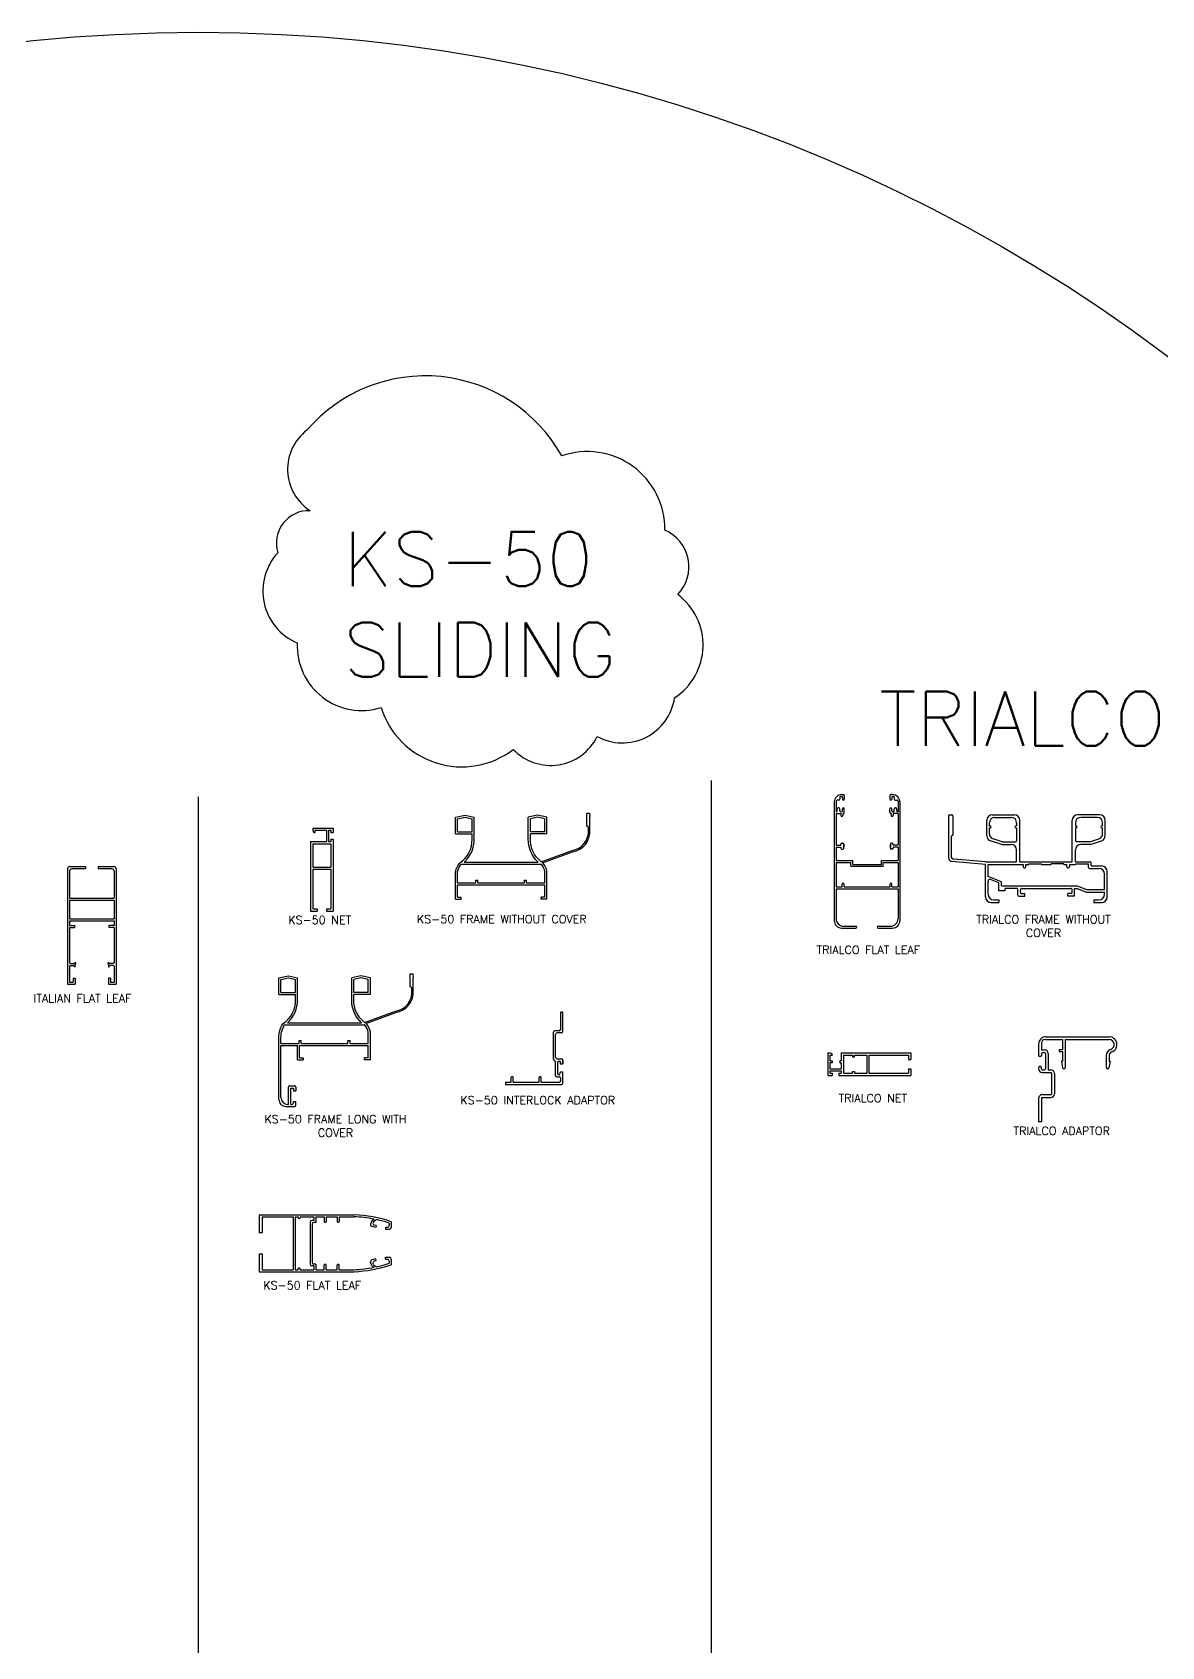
# Model space of a CAD drawing. Header units: millimetres. Extents: x -27371 to -844, y 11365 to 35579.
# Drawn here: x -2992 to -2387, y 14208 to 15073 of the extents above; entities that cross this region are included whole.
import ezdxf

# ---------------------------------------------------------------- set-up
doc = ezdxf.new("R2010")
doc.units = ezdxf.units.MM
doc.styles.add('Annotative', font='romans.shx')

msp = doc.modelspace()

# ---------------------------------------------------------------- linework, layer by layer
for p, q in [((-2628.39, 14671.96), (-2628.39, 13693.77)), ((-2903.31, 14663.16), (-2903.31, 13689.38)), ((-2559.47, 14662.95), (-2559.47, 14661.9)), ((-2558.97, 14663.45), (-2558.57, 14663.45)), ((-2558.47, 14664.45), (-2557.57, 14664.45)), ((-2558.07, 14662.95), (-2558.07, 14661.9)), ((-2557.07, 14663.95), (-2557.07, 14661.9)), ((-2532.67, 14663.95), (-2532.67, 14661.9)), ((-2531.27, 14664.45), (-2532.17, 14664.45)), ((-2531.67, 14662.95), (-2531.67, 14661.9)), ((-2530.77, 14663.45), (-2531.17, 14663.45)), ((-2530.27, 14662.95), (-2530.27, 14661.9)), ((-2765.38, 14652.27), (-2760.22, 14653.37)), ((-2760.22, 14653.37), (-2755.38, 14652.27)), ((-2721.54, 14653.37), (-2726.38, 14652.27)), ((-2716.38, 14652.27), (-2721.54, 14653.37)), ((-2562.47, 14660.45), (-2562.47, 14596.95)), ((-2561.47, 14660.9), (-2561.47, 14655.26)), ((-2561.47, 14654.25), (-2561.47, 14637.35)), ((-2561.47, 14654.25), (-2558.87, 14654.25)), ((-2559.97, 14661.4), (-2560.97, 14661.4)), ((-2560.87, 14655.75), (-2560.87, 14656.8)), ((-2559.97, 14657.3), (-2560.37, 14657.3)), ((-2559.47, 14655.75), (-2559.47, 14656.8)), ((-2558.97, 14655.25), (-2558.57, 14655.25)), ((-2558.87, 14654.25), (-2558.87, 14653.25)), ((-2558.07, 14655.75), (-2558.07, 14656.8)), ((-2557.87, 14654.25), (-2557.57, 14654.25)), ((-2557.87, 14654.25), (-2557.87, 14653.25)), ((-2557.57, 14661.4), (-2557.57, 14661.4)), ((-2557.57, 14657.3), (-2557.57, 14657.3)), ((-2557.07, 14654.75), (-2557.07, 14656.8)), ((-2532.67, 14654.75), (-2532.67, 14656.8)), ((-2532.17, 14661.4), (-2532.17, 14661.4)), ((-2532.17, 14657.3), (-2532.17, 14657.3)), ((-2531.87, 14654.25), (-2532.17, 14654.25)), ((-2531.87, 14654.25), (-2531.87, 14653.25)), ((-2531.67, 14655.75), (-2531.67, 14656.8)), ((-2530.77, 14655.25), (-2531.17, 14655.25)), ((-2528.27, 14654.25), (-2530.87, 14654.25)), ((-2530.87, 14654.25), (-2530.87, 14653.25)), ((-2530.27, 14655.75), (-2530.27, 14656.8)), ((-2529.77, 14661.4), (-2528.77, 14661.4)), ((-2529.77, 14657.3), (-2529.37, 14657.3)), ((-2528.87, 14655.75), (-2528.87, 14656.8)), ((-2528.27, 14660.9), (-2528.27, 14655.26)), ((-2528.27, 14654.25), (-2528.27, 14637.35)), ((-2527.27, 14660.45), (-2527.27, 14596.95)), ((-2501.22, 14653.11), (-2501.22, 14630.58)), ((-2500.72, 14653.61), (-2499.42, 14653.61)), ((-2498.92, 14653.11), (-2498.92, 14642.61)), ((-2477.82, 14653.61), (-2465.92, 14653.61)), ((-2420.12, 14653.61), (-2432.02, 14653.61)), ((-2841.9, 14646.52), (-2831, 14646.52)), ((-2841.9, 14646.52), (-2841.9, 14645.32)), ((-2841.9, 14645.32), (-2841.49, 14644.29)), ((-2840.7, 14645.32), (-2834.6, 14645.32)), ((-2840.7, 14645.32), (-2840.7, 14644.12)), ((-2834.6, 14645.32), (-2834.6, 14639.32)), ((-2833.4, 14645.32), (-2833.4, 14639.32)), ((-2833.4, 14645.32), (-2832.2, 14645.32)), ((-2832.2, 14645.32), (-2832.2, 14644.12)), ((-2831, 14646.52), (-2831, 14644.12)), ((-2765.38, 14643.37), (-2765.38, 14652.27)), ((-2764.28, 14651.38), (-2760.22, 14652.25)), ((-2764.28, 14644.47), (-2764.28, 14651.38)), ((-2764.28, 14644.47), (-2756.48, 14644.47)), ((-2760.22, 14652.25), (-2756.48, 14651.4)), ((-2756.48, 14644.47), (-2756.48, 14651.4)), ((-2755.38, 14640.53), (-2755.38, 14652.27)), ((-2726.38, 14640.53), (-2726.38, 14652.27)), ((-2721.54, 14652.25), (-2725.28, 14651.4)), ((-2725.28, 14644.47), (-2725.28, 14651.4)), ((-2717.48, 14644.47), (-2725.28, 14644.47)), ((-2717.48, 14651.38), (-2721.54, 14652.25)), ((-2717.48, 14644.47), (-2717.48, 14651.38)), ((-2716.38, 14643.37), (-2716.38, 14652.27)), ((-2558.37, 14652.75), (-2558.37, 14652.75)), ((-2531.37, 14652.75), (-2531.37, 14652.75)), ((-2480.72, 14642.42), (-2480.72, 14650.71)), ((-2479.32, 14647.61), (-2479.32, 14649.31)), ((-2479.32, 14647.61), (-2478.82, 14647.61)), ((-2479.32, 14643.44), (-2479.32, 14646.61)), ((-2478.82, 14646.61), (-2479.32, 14646.61)), ((-2478.32, 14647.11), (-2478.32, 14647.11)), ((-2476.42, 14652.21), (-2467.62, 14652.21)), ((-2465.72, 14647.11), (-2465.72, 14647.11)), ((-2464.72, 14647.61), (-2465.22, 14647.61)), ((-2465.22, 14646.61), (-2464.72, 14646.61)), ((-2464.72, 14649.31), (-2464.72, 14647.61)), ((-2464.72, 14646.61), (-2464.72, 14639.61)), ((-2463.02, 14628.41), (-2463.02, 14650.71)), ((-2434.92, 14628.41), (-2434.92, 14650.71)), ((-2433.22, 14649.31), (-2433.22, 14647.61)), ((-2433.22, 14647.61), (-2432.72, 14647.61)), ((-2432.72, 14646.61), (-2433.22, 14646.61)), ((-2433.22, 14646.61), (-2433.22, 14639.61)), ((-2432.22, 14647.11), (-2432.22, 14647.11)), ((-2421.52, 14652.21), (-2430.32, 14652.21)), ((-2419.62, 14647.11), (-2419.62, 14647.11)), ((-2418.62, 14647.61), (-2419.12, 14647.61)), ((-2419.12, 14646.61), (-2418.62, 14646.61)), ((-2418.62, 14647.61), (-2418.62, 14649.31)), ((-2418.62, 14643.44), (-2418.62, 14646.61)), ((-2417.22, 14642.42), (-2417.22, 14650.71)), ((-2843.1, 14639.32), (-2843.1, 14602.02)), ((-2843.1, 14639.32), (-2834.6, 14639.32)), ((-2841.9, 14638.12), (-2832.2, 14638.12)), ((-2841.9, 14638.12), (-2841.9, 14625.62)), ((-2840.88, 14644.12), (-2840.7, 14644.12)), ((-2833.4, 14639.32), (-2832.2, 14639.32)), ((-2832.2, 14644.12), (-2831, 14644.12)), ((-2832.2, 14640.52), (-2831, 14640.52)), ((-2832.2, 14640.52), (-2832.2, 14639.32)), ((-2832.2, 14638.12), (-2832.2, 14625.62)), ((-2831, 14640.52), (-2831, 14602.02)), ((-2765.38, 14643.37), (-2756.48, 14643.37)), ((-2756.48, 14640.52), (-2756.48, 14643.37)), ((-2716.38, 14643.37), (-2725.28, 14643.37)), ((-2725.28, 14640.52), (-2725.28, 14643.37)), ((-2561.47, 14637.35), (-2558.87, 14637.35)), ((-2561.47, 14636.35), (-2561.47, 14629.05)), ((-2561.47, 14636.35), (-2558.87, 14636.35)), ((-2558.87, 14637.35), (-2558.87, 14637.95)), ((-2558.87, 14636.35), (-2558.87, 14635.75)), ((-2558.37, 14638.45), (-2557.87, 14638.45)), ((-2557.37, 14637.95), (-2557.37, 14636.35)), ((-2557.37, 14635.75), (-2557.37, 14637.95)), ((-2532.37, 14637.95), (-2532.37, 14636.35)), ((-2532.37, 14635.75), (-2532.37, 14637.95)), ((-2531.37, 14638.45), (-2531.87, 14638.45)), ((-2530.87, 14637.35), (-2530.87, 14637.95)), ((-2528.27, 14637.35), (-2530.87, 14637.35)), ((-2528.27, 14636.35), (-2530.87, 14636.35)), ((-2530.87, 14636.35), (-2530.87, 14635.75)), ((-2528.27, 14636.35), (-2528.27, 14629.05)), ((-2498.92, 14642.61), (-2499.82, 14641.92)), ((-2499.82, 14641.92), (-2499.82, 14631.4)), ((-2472.72, 14637.71), (-2478.72, 14639.66)), ((-2472.5, 14639.11), (-2477.32, 14640.68)), ((-2472.72, 14637.71), (-2467.62, 14637.71)), ((-2472.5, 14639.11), (-2465.22, 14639.11)), ((-2425.45, 14639.11), (-2432.72, 14639.11)), ((-2425.22, 14637.71), (-2430.32, 14637.71)), ((-2425.45, 14639.11), (-2420.63, 14640.68)), ((-2425.22, 14637.71), (-2419.23, 14639.66)), ((-2762.1, 14627.17), (-2719.66, 14627.17)), ((-2760.72, 14628.27), (-2721.04, 14628.27)), ((-2561.47, 14629.05), (-2552.57, 14629.05)), ((-2561.47, 14628.05), (-2561.47, 14614.95)), ((-2561.47, 14628.05), (-2553.57, 14628.05)), ((-2558.37, 14635.25), (-2557.87, 14635.25)), ((-2553.57, 14626.05), (-2553.57, 14628.05)), ((-2552.57, 14627.05), (-2552.57, 14629.05)), ((-2552.57, 14627.05), (-2537.17, 14627.05)), ((-2537.17, 14629.05), (-2528.27, 14629.05)), ((-2537.17, 14627.05), (-2537.17, 14629.05)), ((-2536.17, 14628.05), (-2528.27, 14628.05)), ((-2536.17, 14626.05), (-2536.17, 14628.05)), ((-2531.37, 14635.25), (-2531.87, 14635.25)), ((-2528.27, 14628.05), (-2528.27, 14614.95)), ((-2481.42, 14627.01), (-2499.4, 14628.59)), ((-2481.36, 14628.41), (-2498.45, 14629.91)), ((-2481.42, 14609.61), (-2481.42, 14627.01)), ((-2481.36, 14628.41), (-2480.02, 14628.41)), ((-2481.36, 14628.41), (-2480.72, 14628.41)), ((-2480.02, 14628.41), (-2464.72, 14628.41)), ((-2480.02, 14627.01), (-2461.22, 14627.01)), ((-2480.02, 14620.61), (-2480.02, 14627.01)), ((-2464.72, 14628.41), (-2464.72, 14634.81)), ((-2463.02, 14628.41), (-2434.92, 14628.41)), ((-2461.22, 14627.01), (-2461.22, 14625.71)), ((-2459.82, 14627.01), (-2458.22, 14627.01)), ((-2459.82, 14625.71), (-2459.82, 14627.01)), ((-2458.22, 14627.31), (-2451.42, 14627.31)), ((-2458.22, 14627.01), (-2458.22, 14627.31)), ((-2451.42, 14627.01), (-2451.42, 14627.31)), ((-2451.42, 14627.01), (-2446.22, 14627.01)), ((-2439.42, 14627.31), (-2446.22, 14627.31)), ((-2446.22, 14627.01), (-2446.22, 14627.31)), ((-2439.42, 14627.01), (-2439.42, 14627.31)), ((-2439.42, 14627.01), (-2437.82, 14627.01)), ((-2437.82, 14625.71), (-2437.82, 14627.01)), ((-2436.42, 14627.01), (-2433.22, 14627.01)), ((-2436.42, 14627.01), (-2436.42, 14625.71)), ((-2433.22, 14628.41), (-2433.22, 14634.81)), ((-2433.22, 14628.41), (-2425.32, 14628.41)), ((-2433.22, 14627.31), (-2426.22, 14627.31)), ((-2433.22, 14627.31), (-2433.22, 14627.01)), ((-2426.22, 14625.31), (-2426.22, 14627.31)), ((-2424.82, 14626.21), (-2424.82, 14627.91)), ((-2973.27, 14624.74), (-2973.27, 14562.92)), ((-2972.22, 14623.43), (-2972.22, 14608.92)), ((-2972.1, 14625.92), (-2963.67, 14625.92)), ((-2963.67, 14624.61), (-2971.05, 14624.61)), ((-2963.67, 14625.92), (-2963.67, 14624.61)), ((-2956.87, 14625.92), (-2956.87, 14624.61)), ((-2956.87, 14625.92), (-2948.44, 14625.92)), ((-2949.49, 14624.61), (-2956.87, 14624.61)), ((-2948.32, 14623.43), (-2948.32, 14608.92)), ((-2947.27, 14624.74), (-2947.27, 14562.92)), ((-2841.9, 14625.62), (-2832.2, 14625.62)), ((-2841.9, 14624.42), (-2832.2, 14624.42)), ((-2841.9, 14624.42), (-2841.9, 14603.22)), ((-2832.2, 14624.42), (-2832.2, 14603.22)), ((-2765.38, 14608.37), (-2765.38, 14623.27)), ((-2764.28, 14617.17), (-2764.28, 14623.15)), ((-2754.48, 14617.17), (-2754.48, 14618.67)), ((-2754.48, 14618.67), (-2753.38, 14618.67)), ((-2753.38, 14617.17), (-2753.38, 14618.67)), ((-2728.38, 14617.17), (-2728.38, 14618.67)), ((-2728.38, 14618.67), (-2727.28, 14618.67)), ((-2727.28, 14617.17), (-2727.28, 14618.67)), ((-2717.48, 14617.17), (-2717.48, 14623.15)), ((-2716.38, 14608.37), (-2716.38, 14623.27)), ((-2553.57, 14626.05), (-2536.17, 14626.05)), ((-2472.82, 14617.69), (-2480.02, 14620.61)), ((-2474.22, 14617.11), (-2478.63, 14619.01)), ((-2460.72, 14625.21), (-2460.32, 14625.21)), ((-2436.92, 14625.21), (-2437.32, 14625.21)), ((-2425.72, 14624.81), (-2420.62, 14624.81)), ((-2424.82, 14626.21), (-2419.22, 14626.21)), ((-2417.62, 14613.61), (-2417.62, 14621.81)), ((-2416.22, 14609.61), (-2416.22, 14623.21)), ((-2764.28, 14617.17), (-2754.48, 14617.17)), ((-2764.28, 14616.07), (-2717.48, 14616.07)), ((-2764.28, 14609.47), (-2764.28, 14616.07)), ((-2753.38, 14617.17), (-2728.38, 14617.17)), ((-2727.28, 14617.17), (-2717.48, 14617.17)), ((-2717.48, 14609.47), (-2717.48, 14616.07)), ((-2561.47, 14614.95), (-2558.17, 14614.95)), ((-2561.47, 14613.95), (-2561.47, 14597.95)), ((-2561.47, 14613.95), (-2528.27, 14613.95)), ((-2558.17, 14614.95), (-2558.17, 14616.45)), ((-2557.67, 14616.95), (-2557.67, 14616.95)), ((-2557.17, 14614.95), (-2557.17, 14616.45)), ((-2557.17, 14614.95), (-2532.57, 14614.95)), ((-2532.57, 14614.95), (-2532.57, 14616.45)), ((-2532.07, 14616.95), (-2532.07, 14616.95)), ((-2531.57, 14614.95), (-2531.57, 14616.45)), ((-2531.57, 14614.95), (-2528.27, 14614.95)), ((-2528.27, 14613.95), (-2528.27, 14597.95)), ((-2480.02, 14611.01), (-2480.02, 14618.09)), ((-2474.22, 14615.61), (-2474.22, 14617.11)), ((-2474.22, 14612.81), (-2474.22, 14615.61)), ((-2471.02, 14612.81), (-2474.22, 14612.81)), ((-2472.82, 14615.61), (-2472.82, 14617.69)), ((-2472.82, 14615.61), (-2432.22, 14615.61)), ((-2464.02, 14614.21), (-2471.02, 14614.21)), ((-2471.02, 14614.21), (-2471.02, 14612.81)), ((-2464.02, 14610.51), (-2464.02, 14614.21)), ((-2463.52, 14610.01), (-2460.32, 14610.01)), ((-2462.72, 14611.91), (-2462.72, 14613.21)), ((-2462.22, 14611.41), (-2460.32, 14611.41)), ((-2461.72, 14614.21), (-2435.92, 14614.21)), ((-2460.32, 14610.01), (-2460.32, 14611.41)), ((-2437.32, 14610.01), (-2437.32, 14611.41)), ((-2435.42, 14611.41), (-2437.32, 14611.41)), ((-2434.12, 14610.01), (-2437.32, 14610.01)), ((-2434.92, 14611.91), (-2434.92, 14613.21)), ((-2433.62, 14610.51), (-2433.62, 14614.21)), ((-2433.62, 14614.21), (-2432.22, 14614.21)), ((-2432.22, 14615.61), (-2427.22, 14613.61)), ((-2432.22, 14614.21), (-2427.22, 14612.21)), ((-2427.22, 14613.61), (-2417.62, 14613.61)), ((-2427.22, 14612.21), (-2417.62, 14612.21)), ((-2417.62, 14611.01), (-2417.62, 14612.21)), ((-2972.22, 14608.92), (-2948.32, 14608.92)), ((-2972.22, 14607.87), (-2972.22, 14597.87)), ((-2972.22, 14607.87), (-2948.32, 14607.87)), ((-2948.32, 14607.87), (-2948.32, 14597.87)), ((-2843.1, 14602.02), (-2839.5, 14602.02)), ((-2841.9, 14603.22), (-2839.5, 14603.22)), ((-2839.5, 14603.22), (-2839.5, 14602.02)), ((-2834.6, 14603.22), (-2834.6, 14602.02)), ((-2834.6, 14603.22), (-2832.2, 14603.22)), ((-2834.6, 14602.02), (-2831, 14602.02)), ((-2765.38, 14608.37), (-2762.28, 14608.37)), ((-2764.28, 14609.47), (-2762.28, 14609.47)), ((-2762.28, 14608.37), (-2762.28, 14609.47)), ((-2717.48, 14609.47), (-2719.48, 14609.47)), ((-2719.48, 14608.37), (-2719.48, 14609.47)), ((-2716.38, 14608.37), (-2719.48, 14608.37)), ((-2478.42, 14606.61), (-2474.22, 14606.61)), ((-2477.02, 14608.01), (-2474.22, 14608.01)), ((-2474.22, 14608.01), (-2474.22, 14606.61)), ((-2423.42, 14608.01), (-2420.62, 14608.01)), ((-2423.42, 14608.01), (-2423.42, 14606.61)), ((-2423.42, 14606.61), (-2419.22, 14606.61)), ((-2972.22, 14597.87), (-2948.32, 14597.87)), ((-2972.22, 14596.82), (-2972.22, 14594.37)), ((-2972.22, 14596.82), (-2948.32, 14596.82)), ((-2972.22, 14594.37), (-2969.57, 14594.37)), ((-2972.22, 14593.32), (-2969.56, 14593.32)), ((-2972.22, 14593.32), (-2972.22, 14574.34)), ((-2948.32, 14593.32), (-2950.98, 14593.32)), ((-2948.32, 14594.37), (-2950.97, 14594.37)), ((-2948.32, 14596.82), (-2948.32, 14594.37)), ((-2948.32, 14593.32), (-2948.32, 14574.34)), ((-2558.47, 14592.95), (-2550.87, 14592.95)), ((-2557.47, 14593.95), (-2550.87, 14593.95)), ((-2550.37, 14593.45), (-2550.37, 14593.45)), ((-2539.37, 14593.45), (-2539.37, 14593.45)), ((-2538.87, 14593.95), (-2532.27, 14593.95)), ((-2538.87, 14592.95), (-2531.27, 14592.95)), ((-2972.22, 14572.54), (-2972.22, 14563.97)), ((-2971.84, 14573.97), (-2969.87, 14573.97)), ((-2971.84, 14572.92), (-2970.04, 14572.92)), ((-2969.4, 14571.95), (-2969.69, 14572.68)), ((-2968.98, 14574.74), (-2969.59, 14574.09)), ((-2951.57, 14574.74), (-2950.96, 14574.09)), ((-2951.15, 14571.95), (-2950.85, 14572.68)), ((-2948.7, 14573.97), (-2950.68, 14573.97)), ((-2948.7, 14572.92), (-2950.5, 14572.92)), ((-2948.32, 14572.54), (-2948.32, 14563.97)), ((-2860.03, 14566.28), (-2854.87, 14567.38)), ((-2854.87, 14567.38), (-2850.03, 14566.28)), ((-2816.2, 14567.38), (-2821.03, 14566.28)), ((-2811.03, 14566.28), (-2816.2, 14567.38)), ((-2973.27, 14562.92), (-2969.27, 14562.92)), ((-2972.22, 14563.97), (-2970.32, 14563.97)), ((-2970.32, 14566.07), (-2970.32, 14563.97)), ((-2970.32, 14566.07), (-2969.27, 14566.07)), ((-2969.27, 14566.07), (-2969.27, 14562.92)), ((-2951.27, 14566.07), (-2951.27, 14562.92)), ((-2950.22, 14566.07), (-2951.27, 14566.07)), ((-2951.27, 14562.92), (-2947.27, 14562.92)), ((-2950.22, 14566.07), (-2950.22, 14563.97)), ((-2950.22, 14563.97), (-2948.32, 14563.97)), ((-2860.03, 14557.38), (-2860.03, 14566.28)), ((-2858.93, 14565.39), (-2854.88, 14566.25)), ((-2858.93, 14558.48), (-2858.93, 14565.39)), ((-2858.93, 14558.48), (-2851.13, 14558.48)), ((-2854.88, 14566.25), (-2851.13, 14565.4)), ((-2851.13, 14558.48), (-2851.13, 14565.4)), ((-2850.03, 14554.53), (-2850.03, 14566.28)), ((-2821.03, 14554.53), (-2821.03, 14566.28)), ((-2816.19, 14566.25), (-2819.93, 14565.4)), ((-2819.93, 14558.48), (-2819.93, 14565.4)), ((-2812.13, 14558.48), (-2819.93, 14558.48)), ((-2812.13, 14565.39), (-2816.19, 14566.25)), ((-2812.13, 14558.48), (-2812.13, 14565.39)), ((-2811.03, 14557.38), (-2811.03, 14566.28)), ((-2860.03, 14557.38), (-2851.13, 14557.38)), ((-2851.13, 14554.52), (-2851.13, 14557.38)), ((-2811.03, 14557.38), (-2819.93, 14557.38)), ((-2819.93, 14554.52), (-2819.93, 14557.38)), ((-2856.75, 14541.18), (-2814.31, 14541.18)), ((-2855.38, 14542.28), (-2815.69, 14542.28)), ((-2707.89, 14547.98), (-2709.04, 14547.98)), ((-2709.04, 14538.82), (-2709.04, 14547.98)), ((-2707.89, 14537.67), (-2707.89, 14547.98)), ((-2860.03, 14501.15), (-2860.03, 14532.86)), ((-2858.93, 14531.18), (-2858.93, 14533.24)), ((-2849.13, 14532.68), (-2848.03, 14532.68)), ((-2849.13, 14531.18), (-2849.13, 14532.68)), ((-2848.03, 14531.18), (-2848.03, 14532.68)), ((-2823.03, 14532.68), (-2821.93, 14532.68)), ((-2823.03, 14531.18), (-2823.03, 14532.68)), ((-2821.93, 14531.18), (-2821.93, 14532.68)), ((-2812.13, 14531.18), (-2812.13, 14537.15)), ((-2811.03, 14522.38), (-2811.03, 14537.27)), ((-2712.89, 14523.15), (-2712.89, 14537.15)), ((-2709.87, 14537.98), (-2712.05, 14537.98)), ((-2711.74, 14523.75), (-2711.74, 14536)), ((-2708.72, 14536.83), (-2710.9, 14536.83)), ((-2449.45, 14533.26), (-2440.15, 14533.26)), ((-2448.95, 14534.76), (-2415.15, 14534.76)), ((-2440.15, 14533.26), (-2440.15, 14527.76)), ((-2438.65, 14533.26), (-2438.65, 14518.26)), ((-2438.65, 14533.26), (-2415.15, 14533.26)), ((-2858.93, 14531.18), (-2849.13, 14531.18)), ((-2858.93, 14530.08), (-2850.15, 14530.08)), ((-2858.93, 14502.25), (-2858.93, 14530.08)), ((-2850.15, 14522.38), (-2850.15, 14530.08)), ((-2849.05, 14523.48), (-2849.05, 14530.08)), ((-2849.05, 14530.08), (-2812.13, 14530.08)), ((-2849.05, 14523.48), (-2847.05, 14523.48)), ((-2848.03, 14531.18), (-2823.03, 14531.18)), ((-2847.05, 14523.48), (-2847.05, 14522.38)), ((-2821.93, 14531.18), (-2812.13, 14531.18)), ((-2812.13, 14523.48), (-2814.13, 14523.48)), ((-2814.13, 14522.38), (-2814.13, 14523.48)), ((-2812.13, 14523.48), (-2812.13, 14530.08)), ((-2565.96, 14526.12), (-2565.96, 14514.02)), ((-2565.96, 14526.12), (-2564.76, 14526.12)), ((-2564.76, 14526.12), (-2563.74, 14525.71)), ((-2564.76, 14524.92), (-2564.76, 14521.92)), ((-2564.76, 14524.92), (-2563.56, 14524.92)), ((-2563.56, 14525.11), (-2563.56, 14524.92)), ((-2558.76, 14526.12), (-2521.46, 14526.12)), ((-2558.76, 14526.12), (-2558.76, 14521.92)), ((-2557.56, 14524.92), (-2552.75, 14524.92)), ((-2557.56, 14524.92), (-2557.56, 14515.22)), ((-2551.6, 14524.92), (-2545.06, 14524.92)), ((-2545.06, 14524.92), (-2545.06, 14515.22)), ((-2543.86, 14524.92), (-2543.86, 14515.22)), ((-2543.86, 14524.92), (-2522.66, 14524.92)), ((-2522.66, 14524.92), (-2522.66, 14522.52)), ((-2521.46, 14526.12), (-2521.46, 14522.52)), ((-2452.95, 14530.76), (-2452.95, 14524.76)), ((-2452.45, 14524.26), (-2451.95, 14524.26)), ((-2451.45, 14531.26), (-2451.45, 14527.76)), ((-2451.45, 14527.76), (-2449.75, 14527.76)), ((-2451.45, 14524.76), (-2451.45, 14524.76)), ((-2450.95, 14526.26), (-2449.75, 14526.26)), ((-2449.25, 14525.76), (-2449.25, 14517.56)), ((-2447.75, 14525.76), (-2447.75, 14517.06)), ((-2440.15, 14527.76), (-2441.95, 14527.76)), ((-2441.95, 14527.76), (-2441.95, 14526.76)), ((-2441.95, 14526.76), (-2440.15, 14526.76)), ((-2440.15, 14526.76), (-2440.15, 14521.76)), ((-2416.65, 14524.69), (-2416.65, 14518.26)), ((-2415.15, 14524.69), (-2415.15, 14521.76)), ((-2850.15, 14522.38), (-2847.05, 14522.38)), ((-2811.03, 14522.38), (-2814.13, 14522.38)), ((-2712.89, 14522.56), (-2712.89, 14522.78)), ((-2711.88, 14514.06), (-2711.88, 14521.72)), ((-2710.93, 14522.94), (-2708.69, 14522.94)), ((-2710.53, 14514.68), (-2710.53, 14521.27)), ((-2710.21, 14521.59), (-2709.56, 14521.59)), ((-2709.24, 14521.27), (-2709.24, 14520.24)), ((-2709.24, 14520.24), (-2707.89, 14520.24)), ((-2709.24, 14515.16), (-2709.24, 14515.63)), ((-2708.92, 14515.95), (-2708.21, 14515.95)), ((-2707.89, 14522.13), (-2707.89, 14520.24)), ((-2707.89, 14520.24), (-2707.89, 14522.13)), ((-2707.89, 14510.06), (-2707.89, 14515.95)), ((-2707.89, 14514.06), (-2707.89, 14515.63)), ((-2564.76, 14520.77), (-2564.76, 14517.62)), ((-2564.76, 14517.62), (-2558.76, 14517.62)), ((-2564.76, 14516.42), (-2564.76, 14515.22)), ((-2564.76, 14516.42), (-2558.76, 14516.42)), ((-2564.76, 14515.22), (-2563.56, 14515.22)), ((-2563.56, 14515.22), (-2563.56, 14514.02)), ((-2559.96, 14515.22), (-2558.76, 14515.22)), ((-2559.96, 14515.22), (-2559.96, 14514.02)), ((-2558.76, 14520.77), (-2558.76, 14517.62)), ((-2558.76, 14516.42), (-2558.76, 14515.22)), ((-2557.56, 14515.22), (-2552.75, 14515.22)), ((-2551.6, 14515.22), (-2545.06, 14515.22)), ((-2543.86, 14515.22), (-2522.66, 14515.22)), ((-2522.66, 14522.52), (-2521.46, 14522.52)), ((-2522.66, 14517.62), (-2522.66, 14515.22)), ((-2522.66, 14517.62), (-2521.46, 14517.62)), ((-2521.46, 14517.62), (-2521.46, 14514.02)), ((-2452.95, 14517.56), (-2452.95, 14517.56)), ((-2452.45, 14519.06), (-2451.95, 14519.06)), ((-2451.45, 14517.56), (-2451.45, 14517.56)), ((-2450.95, 14517.06), (-2449.75, 14517.06)), ((-2450.95, 14515.56), (-2446.45, 14515.56)), ((-2447.75, 14517.06), (-2446.45, 14517.06)), ((-2445.95, 14515.06), (-2445.95, 14504.26)), ((-2444.45, 14515.06), (-2444.45, 14504.26)), ((-2440.15, 14521.76), (-2440.65, 14521.76)), ((-2440.65, 14521.76), (-2440.07, 14518.1)), ((-2439.39, 14517.56), (-2439.35, 14517.56)), ((-2415.95, 14517.56), (-2415.9, 14517.56)), ((-2415.9, 14517.56), (-2415.95, 14517.56)), ((-2414.65, 14521.76), (-2415.22, 14518.1)), ((-2415.15, 14521.76), (-2414.65, 14521.76)), ((-2854.93, 14498.48), (-2854.93, 14507.67)), ((-2854.13, 14508.48), (-2851.74, 14508.48)), ((-2853.58, 14507.13), (-2852.29, 14507.13)), ((-2853.58, 14498.48), (-2853.58, 14507.13)), ((-2853.58, 14507.13), (-2852.29, 14507.13)), ((-2852.29, 14507.13), (-2852.29, 14505.78)), ((-2850.94, 14507.67), (-2850.94, 14505.78)), ((-2738.54, 14510.4), (-2735.54, 14510.4)), ((-2738.54, 14510.4), (-2738.54, 14509.25)), ((-2738.54, 14509.25), (-2708.69, 14509.25)), ((-2735.54, 14510.4), (-2735.54, 14513.06)), ((-2734.49, 14510.4), (-2734.49, 14513.06)), ((-2734.49, 14510.4), (-2720.54, 14510.4)), ((-2720.54, 14510.4), (-2720.54, 14513.06)), ((-2719.49, 14510.4), (-2719.49, 14513.06)), ((-2719.49, 14510.4), (-2709.84, 14510.4)), ((-2711.08, 14513.25), (-2709.84, 14513.25)), ((-2710.21, 14514.35), (-2710.04, 14514.35)), ((-2709.04, 14511.21), (-2709.04, 14512.45)), ((-2565.96, 14514.02), (-2563.56, 14514.02)), ((-2559.96, 14514.02), (-2521.46, 14514.02)), ((-2856.26, 14497.38), (-2851.74, 14497.38)), ((-2855.16, 14498.48), (-2854.93, 14498.48)), ((-2853.58, 14498.48), (-2853.09, 14498.48)), ((-2852.29, 14505.78), (-2850.94, 14505.78)), ((-2852.29, 14499.28), (-2852.29, 14500.08)), ((-2852.29, 14500.08), (-2850.94, 14500.08)), ((-2850.94, 14498.18), (-2850.94, 14500.08)), ((-2452.95, 14501.76), (-2452.95, 14489.26)), ((-2451.45, 14501.76), (-2451.45, 14489.26)), ((-2450.95, 14503.76), (-2446.45, 14503.76)), ((-2450.95, 14502.26), (-2446.45, 14502.26)), ((-2451.45, 14489.26), (-2452.95, 14489.26)), ((-2870.61, 14439.44), (-2819.76, 14439.44)), ((-2870.61, 14439.44), (-2870.61, 14429.84)), ((-2869.05, 14438.39), (-2852.35, 14438.39)), ((-2869.05, 14438.39), (-2869.05, 14429.84)), ((-2852.35, 14438.39), (-2852.35, 14409.99)), ((-2851.3, 14438.39), (-2849.69, 14438.39)), ((-2851.3, 14438.39), (-2851.3, 14409.99)), ((-2849.69, 14438.39), (-2849.69, 14437.73)), ((-2848.64, 14438.39), (-2848.64, 14437.73)), ((-2848.64, 14438.39), (-2841.3, 14438.39)), ((-2841.3, 14438.39), (-2841.3, 14436.39)), ((-2841.3, 14438.39), (-2841.3, 14436.39)), ((-2840.25, 14438.39), (-2835.75, 14438.39)), ((-2840.25, 14438.39), (-2840.25, 14435.34)), ((-2835.75, 14438.39), (-2835.75, 14435.73)), ((-2834.7, 14438.39), (-2828.75, 14438.39)), ((-2834.7, 14438.39), (-2834.7, 14435.73)), ((-2828.75, 14438.39), (-2828.75, 14435.73)), ((-2827.7, 14438.39), (-2827.7, 14435.73)), ((-2827.7, 14438.39), (-2819.78, 14438.39)), ((-2810.29, 14436.22), (-2808.93, 14437.07)), ((-2809.37, 14435.81), (-2807.82, 14436.84)), ((-2870.61, 14429.84), (-2869.05, 14429.84)), ((-2843.3, 14435.43), (-2843.3, 14412.95)), ((-2841.3, 14436.39), (-2842.34, 14436.39)), ((-2842.25, 14434.38), (-2842.25, 14414)), ((-2840.25, 14435.34), (-2841.29, 14435.34)), ((-2810.29, 14436.22), (-2810.9, 14434.32)), ((-2808.15, 14432.6), (-2810.21, 14433.09)), ((-2809.37, 14435.81), (-2809.61, 14435.11)), ((-2807.91, 14433.62), (-2808.92, 14433.87)), ((-2807.91, 14433.62), (-2808.15, 14432.6)), ((-2803, 14432.76), (-2801.86, 14432.76)), ((-2803, 14432.76), (-2803, 14431.71)), ((-2803, 14431.71), (-2800.81, 14431.71)), ((-2800.9, 14434.95), (-2800.9, 14433.72)), ((-2799.85, 14435.71), (-2799.85, 14432.67)), ((-2870.61, 14418.54), (-2869.05, 14418.54)), ((-2870.61, 14418.54), (-2870.61, 14408.94)), ((-2869.05, 14418.54), (-2869.05, 14409.99)), ((-2841.3, 14411.99), (-2842.34, 14411.99)), ((-2841.3, 14411.99), (-2841.3, 14409.99)), ((-2840.25, 14413.04), (-2841.29, 14413.04)), ((-2840.25, 14413.04), (-2840.25, 14409.99)), ((-2835.75, 14409.99), (-2835.75, 14412.64)), ((-2834.7, 14409.99), (-2834.7, 14412.65)), ((-2828.75, 14409.99), (-2828.75, 14412.64)), ((-2827.7, 14409.99), (-2827.7, 14412.65)), ((-2810.29, 14412.15), (-2810.9, 14414.06)), ((-2810.29, 14412.15), (-2808.93, 14411.3)), ((-2808.15, 14415.77), (-2810.21, 14415.28)), ((-2809.37, 14412.56), (-2809.61, 14413.27)), ((-2809.37, 14412.56), (-2807.82, 14411.54)), ((-2807.91, 14414.75), (-2808.92, 14414.51)), ((-2807.91, 14414.75), (-2808.15, 14415.77)), ((-2803, 14416.67), (-2800.81, 14416.67)), ((-2803, 14415.62), (-2803, 14416.67)), ((-2803, 14415.62), (-2801.86, 14415.62)), ((-2800.9, 14414.66), (-2800.9, 14413.43)), ((-2799.85, 14415.71), (-2799.85, 14412.67)), ((-2870.61, 14408.94), (-2819.76, 14408.94)), ((-2869.05, 14409.99), (-2852.35, 14409.99)), ((-2851.3, 14409.99), (-2849.69, 14409.99)), ((-2849.69, 14409.99), (-2849.69, 14410.64)), ((-2848.64, 14409.99), (-2848.64, 14410.65)), ((-2848.64, 14409.99), (-2841.3, 14409.99)), ((-2840.25, 14409.99), (-2835.75, 14409.99)), ((-2834.7, 14409.99), (-2828.75, 14409.99)), ((-2827.7, 14409.99), (-2819.78, 14409.99))]:
    msp.add_line(p, q)
msp.add_lwpolyline([(-2708.49, 14845.77, 0.520567), (-2845.02, 14859.59, 0.520567), (-2843.29, 14816.41, 0.520567), (-2860.57, 14793.95, 0.520567), (-2850.21, 14745.59, 0.520567), (-2805.27, 14711.04, 0.520567), (-2734.42, 14688.59, 0.520567), (-2689.48, 14695.5, 0.520567), (-2648.01, 14716.22, 0.520567), (-2646.28, 14771.5, 0.520567), (-2653.19, 14806.04, 0.520567)], format="xyb", close=True)
for points in [[(-2694.16, 14647.03), (-2694.95, 14647.51), (-2694.95, 14654.46), (-2693.59, 14654.46), (-2693.41, 14652.59)], [(-2788.82, 14561.03), (-2789.61, 14561.51), (-2789.61, 14568.47), (-2788.24, 14568.47), (-2788.07, 14566.59)], [(-2552.75, 14524.92), (-2552.75, 14523.92), (-2551.6, 14523.92), (-2551.6, 14524.92)], [(-2564.76, 14521.92), (-2563.56, 14521.92), (-2563.56, 14520.77), (-2564.76, 14520.77)], [(-2558.76, 14521.92), (-2559.46, 14521.92), (-2559.46, 14520.77), (-2558.76, 14520.77)], [(-2552.75, 14515.22), (-2552.75, 14516.22), (-2551.6, 14516.22), (-2551.6, 14515.22)]]:
    msp.add_lwpolyline(points)
for points in [[(-2719.49, 14628.42), (-2702.96, 14634.46, 0.397292), (-2694.16, 14645.47), (-2694.16, 14647.03)], [(-2718.76, 14627.89), (-2702.77, 14633.73, 0.394232), (-2693.41, 14645.5), (-2693.41, 14652.59)], [(-2765.38, 14623.27, -0.117331), (-2763.25, 14627.72, 0.258959), (-2756.48, 14640.52)], [(-2760.72, 14628.27, 0.21891), (-2755.38, 14640.54)], [(-2721.04, 14628.27, -0.21891), (-2726.38, 14640.54)], [(-2719.49, 14628.42, -0.23764), (-2725.28, 14640.52)], [(-2764.28, 14623.15, -0.109908), (-2762.5, 14626.9, 0.007514), (-2762.1, 14627.17, 0.007514)], [(-2717.48, 14623.15, 0.109908), (-2719.26, 14626.9, -0.007514), (-2719.66, 14627.17, -0.007514)], [(-2716.38, 14623.27, 0.117331), (-2718.51, 14627.72, -0.004921), (-2718.76, 14627.89, -0.004921)], [(-2813.41, 14541.89), (-2797.42, 14547.73, 0.394232), (-2788.07, 14559.5), (-2788.07, 14566.59)], [(-2814.14, 14542.42), (-2797.61, 14548.46, 0.397292), (-2788.82, 14559.47), (-2788.82, 14561.03)], [(-2860.03, 14532.86, -0.164158), (-2857.88, 14541.74, 0.258457), (-2851.13, 14554.52)], [(-2855.38, 14542.28, 0.21891), (-2850.03, 14554.54)], [(-2815.69, 14542.28, -0.21891), (-2821.03, 14554.54)], [(-2814.14, 14542.42, -0.23764), (-2819.93, 14554.52)], [(-2858.93, 14533.24, -0.146326), (-2857.15, 14540.9, 0.007514), (-2856.75, 14541.18, 0.007514)], [(-2812.13, 14537.15, 0.109908), (-2813.92, 14540.9, -0.007514), (-2814.31, 14541.18, -0.007514)], [(-2811.03, 14537.27, 0.117331), (-2813.16, 14541.72, -0.004921), (-2813.41, 14541.89, -0.004921)]]:
    msp.add_lwpolyline(points, format="xyb")
msp.add_circle((-2903.31, 14208.13), 864.48)
for centre, radius, start, end in [((-2558.47, 14660.45), 4, 90, 180), ((-2559.97, 14661.9), 0.5, 270, 0), ((-2558.97, 14662.95), 0.5, 90, 180), ((-2558.57, 14662.95), 0.5, 0, 90), ((-2557.57, 14661.9), 0.5, 180, 270), ((-2557.57, 14663.95), 0.5, 0, 90), ((-2557.57, 14661.9), 0.5, 270, 0), ((-2532.17, 14663.95), 0.5, 90, 180), ((-2532.17, 14661.9), 0.5, 180, 270), ((-2532.17, 14661.9), 0.5, 270, 0), ((-2531.17, 14662.95), 0.5, 90, 180), ((-2531.27, 14660.45), 4, 0, 90), ((-2530.77, 14662.95), 0.5, 0, 90), ((-2529.77, 14661.9), 0.5, 180, 270), ((-2560.97, 14660.9), 0.5, 90, 180), ((-2561.37, 14655.75), 0.5, 258.46304, 0), ((-2560.37, 14656.8), 0.5, 90, 180), ((-2559.97, 14656.8), 0.5, 0, 90), ((-2558.97, 14655.75), 0.5, 180, 270), ((-2558.37, 14653.25), 0.5, 180, 270), ((-2558.57, 14655.75), 0.5, 270, 0), ((-2558.37, 14653.25), 0.5, 270, 0), ((-2557.57, 14656.8), 0.5, 90, 180), ((-2557.57, 14656.8), 0.5, 0, 90), ((-2557.57, 14654.75), 0.5, 270, 0), ((-2532.17, 14656.8), 0.5, 90, 180), ((-2532.17, 14654.75), 0.5, 180, 270), ((-2532.17, 14656.8), 0.5, 0, 90), ((-2531.37, 14653.25), 0.5, 180, 270), ((-2531.17, 14655.75), 0.5, 180, 270), ((-2531.37, 14653.25), 0.5, 270, 0), ((-2530.77, 14655.75), 0.5, 270, 0), ((-2529.77, 14656.8), 0.5, 90, 180), ((-2529.37, 14656.8), 0.5, 0, 90), ((-2528.37, 14655.75), 0.5, 180, 281.53696), ((-2528.77, 14660.9), 0.5, 0, 90), ((-2500.72, 14653.11), 0.5, 90, 180), ((-2499.42, 14653.11), 0.5, 0, 90), ((-2477.82, 14650.71), 2.9, 90, 180), ((-2465.92, 14650.71), 2.9, 0, 90), ((-2432.02, 14650.71), 2.9, 90, 180), ((-2420.12, 14650.71), 2.9, 0, 90), ((-2840.89, 14645.21), 1.09, 236.88285, 270.66431), ((-2476.42, 14649.31), 2.9, 90, 180), ((-2478.82, 14647.11), 0.5, 0, 90), ((-2478.82, 14647.11), 0.5, 270, 0), ((-2467.62, 14649.31), 2.9, 0, 90), ((-2465.22, 14647.11), 0.5, 90, 180), ((-2465.22, 14647.11), 0.5, 180, 270), ((-2430.32, 14649.31), 2.9, 90, 180), ((-2432.72, 14647.11), 0.5, 0, 90), ((-2432.72, 14647.11), 0.5, 270, 0), ((-2421.52, 14649.31), 2.9, 0, 90), ((-2419.12, 14647.11), 0.5, 90, 180), ((-2419.12, 14647.11), 0.5, 180, 270), ((-2558.37, 14637.95), 0.5, 90, 180), ((-2558.37, 14635.75), 0.5, 180, 270), ((-2557.87, 14637.95), 0.5, 0, 90), ((-2557.87, 14635.75), 0.5, 270, 0), ((-2531.87, 14637.95), 0.5, 90, 180), ((-2531.87, 14635.75), 0.5, 180, 270), ((-2531.37, 14637.95), 0.5, 0, 90), ((-2531.37, 14635.75), 0.5, 270, 0), ((-2477.82, 14642.42), 2.9, 180, 252), ((-2476.42, 14643.44), 2.9, 180, 252), ((-2467.62, 14634.81), 2.9, 0, 90), ((-2465.22, 14639.61), 0.5, 270, 360), ((-2432.72, 14639.61), 0.5, 180, 270), ((-2430.32, 14634.81), 2.9, 90, 180), ((-2421.52, 14643.44), 2.9, 288, 0), ((-2420.12, 14642.42), 2.9, 288, 0), ((-2499.22, 14630.58), 2, 180, 265), ((-2498.32, 14631.4), 1.5, 180, 265), ((-2425.32, 14627.91), 0.5, 0, 90), ((-2972.1, 14624.74), 1.17, 90, 180), ((-2971.05, 14623.43), 1.17, 90, 180), ((-2949.49, 14623.43), 1.17, 0, 90), ((-2948.44, 14624.74), 1.17, 0, 90), ((-2479.02, 14618.09), 1, 66.68229, 180), ((-2460.72, 14625.71), 0.5, 180, 270), ((-2460.32, 14625.71), 0.5, 270, 0), ((-2437.32, 14625.71), 0.5, 180, 270), ((-2436.92, 14625.71), 0.5, 270, 0), ((-2425.72, 14625.31), 0.5, 180, 270), ((-2420.62, 14621.81), 3, 0, 90), ((-2419.22, 14623.21), 3, 0, 90), ((-2557.67, 14616.45), 0.5, 90, 180), ((-2557.67, 14616.45), 0.5, 0, 90), ((-2532.07, 14616.45), 0.5, 90, 180), ((-2532.07, 14616.45), 0.5, 0, 90), ((-2477.02, 14611.01), 3, 180, 270), ((-2463.52, 14610.51), 0.5, 180, 270), ((-2461.72, 14613.21), 1, 90, 180), ((-2462.22, 14611.91), 0.5, 180, 270), ((-2435.92, 14613.21), 1, 0, 90), ((-2435.42, 14611.91), 0.5, 270, 0), ((-2434.12, 14610.51), 0.5, 270, 0), ((-2420.62, 14611.01), 3, 270, 0), ((-2478.42, 14609.61), 3, 180, 270), ((-2419.22, 14609.61), 3, 270, 0), ((-2969.89, 14593.84), 0.618, 302.14688, 58.58796), ((-2950.65, 14593.84), 0.618, 121.41204, 237.85312), ((-2558.47, 14596.95), 4, 180, 270), ((-2557.47, 14597.95), 4, 180, 270), ((-2550.87, 14593.45), 0.5, 0, 90), ((-2550.87, 14593.45), 0.5, 270, 0), ((-2538.87, 14593.45), 0.5, 90, 180), ((-2538.87, 14593.45), 0.5, 180, 270), ((-2532.27, 14597.95), 4, 270, 0), ((-2531.27, 14596.95), 4, 270, 0), ((-2971.84, 14574.34), 0.379, 180, 270), ((-2971.84, 14572.54), 0.379, 90, 180), ((-2970.04, 14572.54), 0.379, 21.96188, 90), ((-2969.87, 14574.34), 0.379, 270, 317.11706), ((-2973.5, 14574), 4.59, 333.53624, 9.39264), ((-2947.04, 14574), 4.59, 170.60736, 206.46376), ((-2950.68, 14574.34), 0.379, 222.88294, 270), ((-2950.5, 14572.54), 0.379, 90, 158.03812), ((-2948.7, 14574.34), 0.379, 270, 0), ((-2948.7, 14572.54), 0.379, 0, 90), ((-2712.05, 14537.15), 0.837, 90, 180), ((-2710.9, 14536), 0.837, 90, 180), ((-2709.87, 14538.82), 0.837, 270, 0), ((-2708.72, 14537.67), 0.837, 270, 360), ((-2448.95, 14530.76), 4, 90, 180), ((-2449.45, 14531.26), 2, 90, 180), ((-2415.15, 14530.56), 4.2, 288.81906, 90), ((-2415.15, 14530.56), 2.7, 288.81906, 90), ((-2710.93, 14523.75), 0.808, 180, 270), ((-2564.65, 14525.12), 1.09, 359.33569, 33.11715), ((-2452.45, 14524.76), 0.5, 180, 270), ((-2451.95, 14524.76), 0.5, 270, 0), ((-2449.24, 14524.86), 2.21, 140.57581, 182.55429), ((-2449.75, 14525.76), 2, 0, 90), ((-2449.75, 14525.76), 0.5, 0, 90), ((-2413.15, 14524.69), 3.5, 108.81906, 180), ((-2413.15, 14524.69), 2, 108.81906, 180), ((-2711.62, 14522.97), 1.28, 171.76046, 258.16837), ((-2710.21, 14521.27), 0.321, 90, 180), ((-2710.21, 14514.68), 0.321, 180, 270), ((-2710.04, 14515.16), 0.808, 270, 0), ((-2709.56, 14521.27), 0.321, 0, 90), ((-2708.92, 14515.63), 0.321, 90, 180), ((-2708.69, 14522.13), 0.808, 0, 90), ((-2708.21, 14515.63), 0.321, 360, 90), ((-2450.74, 14517.66), 2.21, 140.57581, 182.55429), ((-2450.95, 14517.56), 2, 180, 270), ((-2453.65, 14517.66), 2.21, 357.44571, 39.42419), ((-2450.95, 14517.56), 0.5, 180, 270), ((-2449.75, 14517.56), 0.5, 270, 0), ((-2446.45, 14515.06), 2, 0, 90), ((-2446.45, 14515.06), 0.5, 0, 90), ((-2439.39, 14518.26), 0.7, 193.3925, 270), ((-2439.35, 14518.26), 0.7, 270, 0), ((-2415.95, 14518.26), 0.7, 180, 270), ((-2415.9, 14518.26), 0.7, 270, 346.6075), ((-2854.13, 14507.67), 0.808, 90, 180), ((-2851.74, 14507.67), 0.808, 0, 90), ((-2735.01, 14512.73), 0.618, 32.14688, 148.58796), ((-2720.01, 14512.73), 0.618, 32.14688, 148.58796), ((-2711.08, 14514.06), 0.808, 180, 270), ((-2709.84, 14512.45), 0.808, 0, 90), ((-2709.84, 14511.21), 0.808, 270, 0), ((-2708.69, 14510.06), 0.808, 270, 0), ((-2856.26, 14501.15), 3.78, 180, 270), ((-2855.16, 14502.25), 3.78, 180, 270), ((-2853.09, 14499.28), 0.808, 270, 0), ((-2851.74, 14498.18), 0.808, 270, 360), ((-2450.95, 14501.76), 2, 90, 180), ((-2450.95, 14501.76), 0.5, 90, 180), ((-2446.45, 14504.26), 0.5, 270, 0), ((-2446.45, 14504.26), 2, 270, 0), ((-2849.16, 14438.06), 0.618, 211.41204, 327.85312), ((-2822.76, 14368.48), 69.97, 78.60435, 87.58161), ((-2822.76, 14368.48), 71.02, 71.18721, 87.58161), ((-2822.76, 14368.48), 69.97, 71.80151, 77.67325), ((-2842.34, 14435.43), 0.959, 90, 180), ((-2841.29, 14434.38), 0.959, 90, 180), ((-2835.22, 14436.06), 0.618, 211.41204, 327.85312), ((-2828.22, 14436.06), 0.618, 211.41204, 327.85312), ((-2809.98, 14434.03), 0.959, 162.2413, 256.61447), ((-2808.7, 14434.8), 0.959, 161.30364, 256.61447), ((-2801.86, 14433.72), 0.959, 270, 0), ((-2800.81, 14432.67), 0.959, 270, 0), ((-2849.16, 14410.32), 0.618, 32.14688, 148.58796), ((-2842.34, 14412.95), 0.959, 180, 270), ((-2841.29, 14414), 0.959, 180, 270), ((-2835.22, 14412.32), 0.618, 32.14688, 148.58796), ((-2828.22, 14412.32), 0.618, 32.14688, 148.58796), ((-2822.76, 14479.89), 69.97, 272.41839, 281.39565), ((-2822.76, 14479.89), 71.02, 272.41839, 288.81626), ((-2809.98, 14414.35), 0.959, 103.38553, 197.7587), ((-2808.7, 14413.57), 0.959, 103.38553, 198.69636), ((-2822.76, 14479.89), 69.97, 282.32675, 288.202), ((-2801.86, 14414.66), 0.959, 0, 90), ((-2800.81, 14415.71), 0.959, 0, 90)]:
    msp.add_arc(centre, radius, start, end)

# ---------------------------------------------------------------- texts
at = {"attachment_point": 1, "style": 'Annotative'}
for s, insert, char_height, width in [('KS-50 SLIDING ', (-2825.34, 14805.13), 29.1409, 50.1369), ('TRIALCO', (-2538.38, 14719.65), 29.141, 211.0177), ('KS-50 NET', (-2855.01, 14599.46), 4.369, 50.1369), ('\\pxqc;KS-50 FRAME WITHOUT COVER', (-2784.3, 14599.92), 4.3687, 87.4119), ('\\pxqc;TRIALCO FRAME WITHOUT COVER', (-2494.02, 14599.81), 4.3687, 87.4119), ('TRIALCO FLAT LEAF', (-2571.88, 14583.51), 4.3687, 80.0299), ('ITALIAN FLAT LEAF', (-2991.49, 14557.46), 4.3687, 80.0299), ('\\pxqc;KS-50 INTERLOCK ADAPTOR', (-2765.04, 14502.95), 4.3687, 87.4119), ('TRIALCO NET', (-2560.1, 14504.05), 4.3687, 50.1369), ('\\pxqc;KS-50 FRAME LONG WITH COVER', (-2873.42, 14492.82), 4.3687, 87.4119), ('TRIALCO ADAPTOR', (-2466.39, 14486.51), 4.3687, 87.4119), ('KS-50 FLAT LEAF', (-2868.41, 14403.81), 4.3687, 80.0299)]:
    msp.add_mtext(s, dxfattribs=dict(at, insert=insert, char_height=char_height, width=width))

doc.saveas('drawing.dxf')
